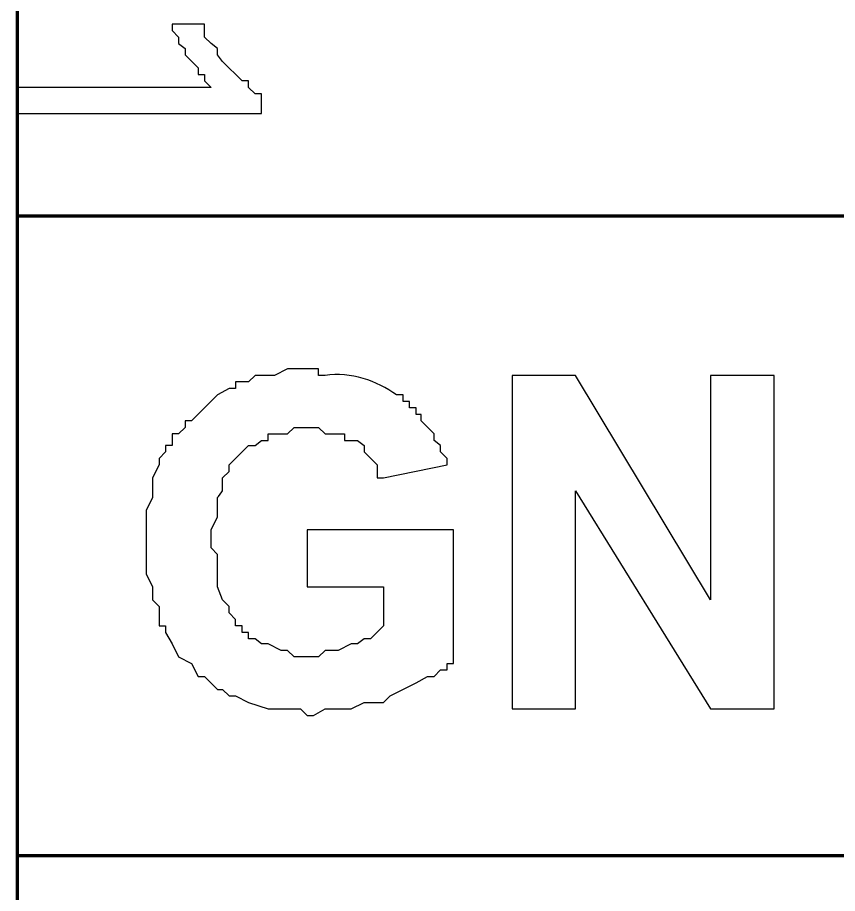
# Model space of a CAD drawing. Header units: millimetres. Extents: x -109 to -14.2, y -107.5 to -24.7.
# Drawn here: x -46.609 to -43.356, y -48.482 to -45.007 of the extents above; entities that cross this region are included whole.
import ezdxf

# ---------------------------------------------------------------- set-up
doc = ezdxf.new("R2010")
doc.units = ezdxf.units.MM
doc.header["$MEASUREMENT"] = 0
doc.layers.add('layer 1', color=7, linetype='Continuous')

msp = doc.modelspace()

# ---------------------------------------------------------------- linework, layer by layer
at = {"layer": 'layer 1', "color": 0, "lineweight": 80}
for points in [[(-46.6086, -91.5042), (-46.6086, -91.5042), (-46.6086, -40.7152), (-46.6086, -40.7152)], [(-46.6086, -45.7941), (-46.6086, -45.7941), (-37.9674, -45.7941), (-37.9674, -45.7941)], [(-46.6086, -48.3304), (-46.6086, -48.3304), (-37.9674, -48.3304), (-37.9674, -48.3304)]]:
    msp.add_open_spline(points, degree=3, dxfattribs=at)
at = {"layer": 'layer 1', "color": 0}
for points, knots in [([(-46.6086, -45.3876), (-46.6086, -45.3876), (-46.6086, -45.2843), (-46.6086, -45.2843), (-46.6086, -45.2843), (-46.6086, -45.2843), (-45.8406, -45.2843), (-45.8406, -45.2843), (-45.8406, -45.2843), (-45.8406, -45.2843), (-45.8664, -45.2585), (-45.8664, -45.2585), (-45.8664, -45.2585), (-45.8664, -45.2585), (-45.8664, -45.2327), (-45.8664, -45.2327), (-45.8664, -45.2327), (-45.8664, -45.2327), (-45.8922, -45.2327), (-45.8922, -45.2327), (-45.8922, -45.2327), (-45.8922, -45.2327), (-45.8922, -45.2069), (-45.8922, -45.2069), (-45.8922, -45.2069), (-45.8922, -45.2069), (-45.9439, -45.1552), (-45.9439, -45.1552), (-45.9439, -45.1552), (-45.9439, -45.1552), (-45.9439, -45.1294), (-45.9439, -45.1294), (-45.9439, -45.1294), (-45.9439, -45.1294), (-45.9697, -45.1101), (-45.9697, -45.1101), (-45.9697, -45.1101), (-45.9697, -45.1101), (-45.9697, -45.0842), (-45.9697, -45.0842), (-45.9697, -45.0842), (-45.9697, -45.0842), (-45.9955, -45.0584), (-45.9955, -45.0584), (-45.9955, -45.0584), (-45.9955, -45.0584), (-45.9955, -45.0326), (-45.9955, -45.0326), (-45.9955, -45.0326), (-45.9955, -45.0326), (-45.8664, -45.0326), (-45.8664, -45.0326), (-45.8664, -45.0326), (-45.8664, -45.0326), (-45.8664, -45.0842), (-45.8664, -45.0842), (-45.8664, -45.0842), (-45.8664, -45.0842), (-45.8406, -45.1101), (-45.8406, -45.1101), (-45.8406, -45.1101), (-45.8406, -45.1101), (-45.8148, -45.1294), (-45.8148, -45.1294), (-45.8148, -45.1294), (-45.8148, -45.1294), (-45.8148, -45.1552), (-45.8148, -45.1552), (-45.8148, -45.1552), (-45.8148, -45.1552), (-45.7954, -45.181), (-45.7954, -45.181), (-45.7954, -45.181), (-45.7954, -45.181), (-45.718, -45.2585), (-45.718, -45.2585), (-45.718, -45.2585), (-45.718, -45.2585), (-45.6922, -45.2585), (-45.6922, -45.2585), (-45.6922, -45.2585), (-45.6922, -45.2585), (-45.6922, -45.2843), (-45.6922, -45.2843), (-45.6922, -45.2843), (-45.6922, -45.2843), (-45.6664, -45.3101), (-45.6664, -45.3101), (-45.6664, -45.3101), (-45.6664, -45.3101), (-45.6406, -45.3101), (-45.6406, -45.3101), (-45.6406, -45.3101), (-45.6406, -45.3101), (-45.6406, -45.3876), (-45.6406, -45.3876), (-45.6406, -45.3876), (-45.6406, -45.3876), (-46.6086, -45.3876), (-46.6086, -45.3876)], [0, 0, 0, 0, 0.038462, 0.038462, 0.038462, 0.038462, 0.076923, 0.076923, 0.076923, 0.076923, 0.115385, 0.115385, 0.115385, 0.115385, 0.153846, 0.153846, 0.153846, 0.153846, 0.192308, 0.192308, 0.192308, 0.192308, 0.230769, 0.230769, 0.230769, 0.230769, 0.269231, 0.269231, 0.269231, 0.269231, 0.307692, 0.307692, 0.307692, 0.307692, 0.346154, 0.346154, 0.346154, 0.346154, 0.384615, 0.384615, 0.384615, 0.384615, 0.423077, 0.423077, 0.423077, 0.423077, 0.461538, 0.461538, 0.461538, 0.461538, 0.5, 0.5, 0.5, 0.5, 0.538462, 0.538462, 0.538462, 0.538462, 0.576923, 0.576923, 0.576923, 0.576923, 0.615385, 0.615385, 0.615385, 0.615385, 0.653846, 0.653846, 0.653846, 0.653846, 0.692308, 0.692308, 0.692308, 0.692308, 0.730769, 0.730769, 0.730769, 0.730769, 0.769231, 0.769231, 0.769231, 0.769231, 0.807692, 0.807692, 0.807692, 0.807692, 0.846154, 0.846154, 0.846154, 0.846154, 0.884615, 0.884615, 0.884615, 0.884615, 0.923077, 0.923077, 0.923077, 0.923077, 1, 1, 1, 1]), ([(-46.6086, -45.7941), (-46.6086, -45.7941), (-46.6086, -48.3304), (-46.6086, -48.3304), (-46.6086, -48.3304), (-46.6086, -48.3304), (-37.7157, -48.3304), (-37.7157, -48.3304), (-37.7157, -48.3304), (-37.7157, -48.3304), (-37.7157, -45.7941), (-37.7157, -45.7941), (-37.7157, -45.7941), (-37.7157, -45.7941), (-46.6086, -45.7941), (-46.6086, -45.7941)], [0, 0, 0, 0, 0.2, 0.2, 0.2, 0.2, 0.4, 0.4, 0.4, 0.4, 0.6, 0.6, 0.6, 0.6, 1, 1, 1, 1]), ([(-45.4599, -47.2655), (-45.4599, -47.2655), (-45.4599, -47.0396), (-45.4599, -47.0396), (-45.4599, -47.0396), (-45.4599, -47.0396), (-44.8791, -47.0396), (-44.8791, -47.0396), (-44.8791, -47.0396), (-44.8791, -47.0396), (-44.8791, -47.5688), (-44.8791, -47.5688), (-44.8791, -47.5688), (-44.8791, -47.5688), (-44.9049, -47.5688), (-44.9049, -47.5688), (-44.9049, -47.5688), (-44.9049, -47.5688), (-44.9049, -47.5947), (-44.9049, -47.5947), (-44.9049, -47.5947), (-44.9049, -47.5947), (-44.9307, -47.5947), (-44.9307, -47.5947), (-44.9307, -47.5947), (-44.9307, -47.5947), (-44.9565, -47.6204), (-44.9565, -47.6204), (-44.9565, -47.6204), (-44.9565, -47.6204), (-44.9823, -47.6204), (-44.9823, -47.6204), (-44.9823, -47.6204), (-44.9823, -47.6204), (-45.0275, -47.6463), (-45.0275, -47.6463), (-45.0275, -47.6463), (-45.0275, -47.6463), (-45.1307, -47.6979), (-45.1307, -47.6979), (-45.1307, -47.6979), (-45.1307, -47.6979), (-45.1565, -47.7237), (-45.1565, -47.7237), (-45.1565, -47.7237), (-45.1565, -47.7237), (-45.234, -47.7237), (-45.234, -47.7237), (-45.234, -47.7237), (-45.234, -47.7237), (-45.2856, -47.7495), (-45.2856, -47.7495), (-45.2856, -47.7495), (-45.2856, -47.7495), (-45.3889, -47.7495), (-45.3889, -47.7495), (-45.3889, -47.7495), (-45.3889, -47.7495), (-45.4341, -47.7753), (-45.4341, -47.7753), (-45.4341, -47.7753), (-45.4341, -47.7753), (-45.4599, -47.7753), (-45.4599, -47.7753), (-45.4599, -47.7753), (-45.4599, -47.7753), (-45.4857, -47.7495), (-45.4857, -47.7495), (-45.4857, -47.7495), (-45.4857, -47.7495), (-45.6148, -47.7495), (-45.6148, -47.7495), (-45.6148, -47.7495), (-45.6148, -47.7495), (-45.6922, -47.7237), (-45.6922, -47.7237), (-45.6922, -47.7237), (-45.6922, -47.7237), (-45.7438, -47.6979), (-45.7438, -47.6979), (-45.7438, -47.6979), (-45.7438, -47.6979), (-45.7696, -47.6979), (-45.7696, -47.6979), (-45.7696, -47.6979), (-45.7696, -47.6979), (-45.7954, -47.6721), (-45.7954, -47.6721), (-45.7954, -47.6721), (-45.7954, -47.6721), (-45.8148, -47.6721), (-45.8148, -47.6721), (-45.8148, -47.6721), (-45.8148, -47.6721), (-45.8664, -47.6204), (-45.8664, -47.6204), (-45.8664, -47.6204), (-45.8664, -47.6204), (-45.8922, -47.6204), (-45.8922, -47.6204), (-45.8922, -47.6204), (-45.8922, -47.6204), (-45.9181, -47.5688), (-45.9181, -47.5688), (-45.9181, -47.5688), (-45.9181, -47.5688), (-45.9697, -47.543), (-45.9697, -47.543), (-45.9697, -47.543), (-45.9697, -47.543), (-45.9955, -47.4914), (-45.9955, -47.4914), (-45.9955, -47.4914), (-45.9955, -47.4914), (-46.0213, -47.4462), (-46.0213, -47.4462), (-46.0213, -47.4462), (-46.0213, -47.4462), (-46.0213, -47.4204), (-46.0213, -47.4204), (-46.0213, -47.4204), (-46.0213, -47.4204), (-46.0471, -47.4204), (-46.0471, -47.4204), (-46.0471, -47.4204), (-46.0471, -47.4204), (-46.0471, -47.343), (-46.0471, -47.343), (-46.0471, -47.343), (-46.0471, -47.343), (-46.0729, -47.3171), (-46.0729, -47.3171), (-46.0729, -47.3171), (-46.0729, -47.3171), (-46.0729, -47.2655), (-46.0729, -47.2655), (-46.0729, -47.2655), (-46.0729, -47.2655), (-46.0988, -47.2139), (-46.0988, -47.2139), (-46.0988, -47.2139), (-46.0988, -47.2139), (-46.0988, -46.9622), (-46.0988, -46.9622), (-46.0988, -46.9622), (-46.0988, -46.9622), (-46.0729, -46.9106), (-46.0729, -46.9106), (-46.0729, -46.9106), (-46.0729, -46.9106), (-46.0729, -46.8331), (-46.0729, -46.8331), (-46.0729, -46.8331), (-46.0729, -46.8331), (-46.0471, -46.7815), (-46.0471, -46.7815), (-46.0471, -46.7815), (-46.0471, -46.7815), (-46.0471, -46.7557), (-46.0471, -46.7557), (-46.0471, -46.7557), (-46.0471, -46.7557), (-46.0213, -46.7299), (-46.0213, -46.7299), (-46.0213, -46.7299), (-46.0213, -46.7299), (-46.0213, -46.7041), (-46.0213, -46.7041), (-46.0213, -46.7041), (-46.0213, -46.7041), (-45.9955, -46.7041), (-45.9955, -46.7041), (-45.9955, -46.7041), (-45.9955, -46.7041), (-45.9955, -46.6589), (-45.9955, -46.6589), (-45.9955, -46.6589), (-45.9955, -46.6589), (-45.9697, -46.6589), (-45.9697, -46.6589), (-45.9697, -46.6589), (-45.9697, -46.6589), (-45.9439, -46.6331), (-45.9439, -46.6331), (-45.9439, -46.6331), (-45.9439, -46.6331), (-45.9439, -46.6073), (-45.9439, -46.6073), (-45.9439, -46.6073), (-45.9439, -46.6073), (-45.9181, -46.6073), (-45.9181, -46.6073), (-45.9181, -46.6073), (-45.9181, -46.6073), (-45.8148, -46.504), (-45.8148, -46.504), (-45.8148, -46.504), (-45.8148, -46.504), (-45.7696, -46.4782), (-45.7696, -46.4782), (-45.7696, -46.4782), (-45.7696, -46.4782), (-45.7438, -46.4782), (-45.7438, -46.4782), (-45.7438, -46.4782), (-45.7438, -46.4782), (-45.7438, -46.4524), (-45.7438, -46.4524), (-45.7438, -46.4524), (-45.7438, -46.4524), (-45.6922, -46.4524), (-45.6922, -46.4524), (-45.6922, -46.4524), (-45.6922, -46.4524), (-45.6664, -46.4266), (-45.6664, -46.4266), (-45.6664, -46.4266), (-45.6664, -46.4266), (-45.5889, -46.4266), (-45.5889, -46.4266), (-45.5889, -46.4266), (-45.5889, -46.4266), (-45.5373, -46.4007), (-45.5373, -46.4007), (-45.5373, -46.4007), (-45.5373, -46.4007), (-45.4147, -46.4007), (-45.4147, -46.4007), (-45.4147, -46.4007), (-45.4147, -46.4007), (-45.4147, -46.4266), (-45.4147, -46.4266), (-45.4147, -46.4266), (-45.4147, -46.4266), (-45.3889, -46.4266), (-45.3889, -46.4266), (-45.3889, -46.4266), (-45.2852, -46.4116), (-45.1836, -46.4481), (-45.1049, -46.504), (-45.1049, -46.504), (-45.1049, -46.504), (-45.0791, -46.504), (-45.0791, -46.504), (-45.0791, -46.504), (-45.0791, -46.504), (-45.0791, -46.5298), (-45.0791, -46.5298), (-45.0791, -46.5298), (-45.0791, -46.5298), (-45.0533, -46.5298), (-45.0533, -46.5298), (-45.0533, -46.5298), (-45.0533, -46.5298), (-45.0533, -46.5556), (-45.0533, -46.5556), (-45.0533, -46.5556), (-45.0533, -46.5556), (-45.0275, -46.5556), (-45.0275, -46.5556), (-45.0275, -46.5556), (-45.0275, -46.5556), (-45.0275, -46.5814), (-45.0275, -46.5814), (-45.0275, -46.5814), (-45.0275, -46.5814), (-45.0081, -46.5814), (-45.0081, -46.5814), (-45.0081, -46.5814), (-45.0081, -46.5814), (-45.0081, -46.6073), (-45.0081, -46.6073), (-45.0081, -46.6073), (-45.0081, -46.6073), (-44.9565, -46.6589), (-44.9565, -46.6589), (-44.9565, -46.6589), (-44.9565, -46.6589), (-44.9565, -46.6847), (-44.9565, -46.6847), (-44.9565, -46.6847), (-44.9565, -46.6847), (-44.9307, -46.7041), (-44.9307, -46.7041), (-44.9307, -46.7041), (-44.9307, -46.7041), (-44.9307, -46.7299), (-44.9307, -46.7299), (-44.9307, -46.7299), (-44.9307, -46.7299), (-44.9049, -46.7557), (-44.9049, -46.7557), (-44.9049, -46.7557), (-44.9049, -46.7557), (-44.9049, -46.7815), (-44.9049, -46.7815), (-44.9049, -46.7815), (-44.9049, -46.7815), (-45.1565, -46.8331), (-45.1565, -46.8331), (-45.1565, -46.8331), (-45.1565, -46.8331), (-45.1824, -46.8331), (-45.1824, -46.8331), (-45.1824, -46.8331), (-45.1824, -46.8331), (-45.1824, -46.7815), (-45.1824, -46.7815), (-45.1824, -46.7815), (-45.1824, -46.7815), (-45.234, -46.7299), (-45.234, -46.7299), (-45.234, -46.7299), (-45.234, -46.7299), (-45.234, -46.7041), (-45.234, -46.7041), (-45.234, -46.7041), (-45.234, -46.7041), (-45.2598, -46.6847), (-45.2598, -46.6847), (-45.2598, -46.6847), (-45.2598, -46.6847), (-45.3114, -46.6847), (-45.3114, -46.6847), (-45.3114, -46.6847), (-45.3114, -46.6847), (-45.3114, -46.6589), (-45.3114, -46.6589), (-45.3114, -46.6589), (-45.3114, -46.6589), (-45.3889, -46.6589), (-45.3889, -46.6589), (-45.3889, -46.6589), (-45.3889, -46.6589), (-45.4147, -46.6331), (-45.4147, -46.6331), (-45.4147, -46.6331), (-45.4147, -46.6331), (-45.5115, -46.6331), (-45.5115, -46.6331), (-45.5115, -46.6331), (-45.5115, -46.6331), (-45.5373, -46.6589), (-45.5373, -46.6589), (-45.5373, -46.6589), (-45.5373, -46.6589), (-45.6148, -46.6589), (-45.6148, -46.6589), (-45.6148, -46.6589), (-45.6148, -46.6589), (-45.6148, -46.6847), (-45.6148, -46.6847), (-45.6148, -46.6847), (-45.6148, -46.6847), (-45.6406, -46.6847), (-45.6406, -46.6847), (-45.6406, -46.6847), (-45.6406, -46.6847), (-45.6664, -46.7041), (-45.6664, -46.7041), (-45.6664, -46.7041), (-45.6664, -46.7041), (-45.6922, -46.7041), (-45.6922, -46.7041), (-45.6922, -46.7041), (-45.6922, -46.7041), (-45.7696, -46.7815), (-45.7696, -46.7815), (-45.7696, -46.7815), (-45.7696, -46.7815), (-45.7696, -46.8073), (-45.7696, -46.8073), (-45.7696, -46.8073), (-45.7696, -46.8073), (-45.7954, -46.8331), (-45.7954, -46.8331), (-45.7954, -46.8331), (-45.7954, -46.8331), (-45.7954, -46.8848), (-45.7954, -46.8848), (-45.7954, -46.8848), (-45.7954, -46.8848), (-45.8148, -46.9106), (-45.8148, -46.9106), (-45.8148, -46.9106), (-45.8148, -46.9106), (-45.8148, -46.988), (-45.8148, -46.988), (-45.8148, -46.988), (-45.8148, -46.988), (-45.8406, -47.0396), (-45.8406, -47.0396), (-45.8406, -47.0396), (-45.8406, -47.0396), (-45.8406, -47.1106), (-45.8406, -47.1106), (-45.8406, -47.1106), (-45.8406, -47.1106), (-45.8148, -47.1364), (-45.8148, -47.1364), (-45.8148, -47.1364), (-45.8148, -47.1364), (-45.8148, -47.2655), (-45.8148, -47.2655), (-45.8148, -47.2655), (-45.8148, -47.2655), (-45.7954, -47.3171), (-45.7954, -47.3171), (-45.7954, -47.3171), (-45.7954, -47.3171), (-45.7696, -47.343), (-45.7696, -47.343), (-45.7696, -47.343), (-45.7696, -47.343), (-45.7696, -47.3688), (-45.7696, -47.3688), (-45.7696, -47.3688), (-45.7696, -47.3688), (-45.7438, -47.3946), (-45.7438, -47.3946), (-45.7438, -47.3946), (-45.7438, -47.3946), (-45.7438, -47.4204), (-45.7438, -47.4204), (-45.7438, -47.4204), (-45.7438, -47.4204), (-45.718, -47.4204), (-45.718, -47.4204), (-45.718, -47.4204), (-45.718, -47.4204), (-45.718, -47.4462), (-45.718, -47.4462), (-45.718, -47.4462), (-45.718, -47.4462), (-45.6922, -47.4462), (-45.6922, -47.4462), (-45.6922, -47.4462), (-45.6922, -47.4462), (-45.6922, -47.472), (-45.6922, -47.472), (-45.6922, -47.472), (-45.6922, -47.472), (-45.6664, -47.472), (-45.6664, -47.472), (-45.6664, -47.472), (-45.6664, -47.472), (-45.6406, -47.4914), (-45.6406, -47.4914), (-45.6406, -47.4914), (-45.6406, -47.4914), (-45.6148, -47.4914), (-45.6148, -47.4914), (-45.6148, -47.4914), (-45.6148, -47.4914), (-45.5631, -47.5172), (-45.5631, -47.5172), (-45.5631, -47.5172), (-45.5631, -47.5172), (-45.5373, -47.5172), (-45.5373, -47.5172), (-45.5373, -47.5172), (-45.5373, -47.5172), (-45.5115, -47.543), (-45.5115, -47.543), (-45.5115, -47.543), (-45.5115, -47.543), (-45.4147, -47.543), (-45.4147, -47.543), (-45.4147, -47.543), (-45.4147, -47.543), (-45.3889, -47.5172), (-45.3889, -47.5172), (-45.3889, -47.5172), (-45.3889, -47.5172), (-45.3373, -47.5172), (-45.3373, -47.5172), (-45.3373, -47.5172), (-45.3373, -47.5172), (-45.2856, -47.4914), (-45.2856, -47.4914), (-45.2856, -47.4914), (-45.2856, -47.4914), (-45.2598, -47.4914), (-45.2598, -47.4914), (-45.2598, -47.4914), (-45.2598, -47.4914), (-45.234, -47.472), (-45.234, -47.472), (-45.234, -47.472), (-45.234, -47.472), (-45.2082, -47.472), (-45.2082, -47.472), (-45.2082, -47.472), (-45.2082, -47.472), (-45.1565, -47.4204), (-45.1565, -47.4204), (-45.1565, -47.4204), (-45.1565, -47.4204), (-45.1565, -47.2655), (-45.1565, -47.2655), (-45.1565, -47.2655), (-45.1565, -47.2655), (-45.4599, -47.2655), (-45.4599, -47.2655)], [0, 0, 0, 0, 0.007874, 0.007874, 0.007874, 0.007874, 0.015748, 0.015748, 0.015748, 0.015748, 0.023622, 0.023622, 0.023622, 0.023622, 0.031496, 0.031496, 0.031496, 0.031496, 0.03937, 0.03937, 0.03937, 0.03937, 0.047244, 0.047244, 0.047244, 0.047244, 0.055118, 0.055118, 0.055118, 0.055118, 0.062992, 0.062992, 0.062992, 0.062992, 0.070866, 0.070866, 0.070866, 0.070866, 0.07874, 0.07874, 0.07874, 0.07874, 0.086614, 0.086614, 0.086614, 0.086614, 0.094488, 0.094488, 0.094488, 0.094488, 0.102362, 0.102362, 0.102362, 0.102362, 0.110236, 0.110236, 0.110236, 0.110236, 0.11811, 0.11811, 0.11811, 0.11811, 0.125984, 0.125984, 0.125984, 0.125984, 0.133858, 0.133858, 0.133858, 0.133858, 0.141732, 0.141732, 0.141732, 0.141732, 0.149606, 0.149606, 0.149606, 0.149606, 0.15748, 0.15748, 0.15748, 0.15748, 0.165354, 0.165354, 0.165354, 0.165354, 0.173228, 0.173228, 0.173228, 0.173228, 0.181102, 0.181102, 0.181102, 0.181102, 0.188976, 0.188976, 0.188976, 0.188976, 0.19685, 0.19685, 0.19685, 0.19685, 0.204724, 0.204724, 0.204724, 0.204724, 0.212598, 0.212598, 0.212598, 0.212598, 0.220472, 0.220472, 0.220472, 0.220472, 0.228346, 0.228346, 0.228346, 0.228346, 0.23622, 0.23622, 0.23622, 0.23622, 0.244094, 0.244094, 0.244094, 0.244094, 0.251969, 0.251969, 0.251969, 0.251969, 0.259843, 0.259843, 0.259843, 0.259843, 0.267717, 0.267717, 0.267717, 0.267717, 0.275591, 0.275591, 0.275591, 0.275591, 0.283465, 0.283465, 0.283465, 0.283465, 0.291339, 0.291339, 0.291339, 0.291339, 0.299213, 0.299213, 0.299213, 0.299213, 0.307087, 0.307087, 0.307087, 0.307087, 0.314961, 0.314961, 0.314961, 0.314961, 0.322835, 0.322835, 0.322835, 0.322835, 0.330709, 0.330709, 0.330709, 0.330709, 0.338583, 0.338583, 0.338583, 0.338583, 0.346457, 0.346457, 0.346457, 0.346457, 0.354331, 0.354331, 0.354331, 0.354331, 0.362205, 0.362205, 0.362205, 0.362205, 0.370079, 0.370079, 0.370079, 0.370079, 0.377953, 0.377953, 0.377953, 0.377953, 0.385827, 0.385827, 0.385827, 0.385827, 0.393701, 0.393701, 0.393701, 0.393701, 0.401575, 0.401575, 0.401575, 0.401575, 0.409449, 0.409449, 0.409449, 0.409449, 0.417323, 0.417323, 0.417323, 0.417323, 0.425197, 0.425197, 0.425197, 0.425197, 0.433071, 0.433071, 0.433071, 0.433071, 0.440945, 0.440945, 0.440945, 0.440945, 0.448819, 0.448819, 0.448819, 0.448819, 0.456693, 0.456693, 0.456693, 0.456693, 0.464567, 0.464567, 0.464567, 0.464567, 0.472441, 0.472441, 0.472441, 0.472441, 0.480315, 0.480315, 0.480315, 0.480315, 0.488189, 0.488189, 0.488189, 0.488189, 0.496063, 0.496063, 0.496063, 0.496063, 0.503937, 0.503937, 0.503937, 0.503937, 0.511811, 0.511811, 0.511811, 0.511811, 0.519685, 0.519685, 0.519685, 0.519685, 0.527559, 0.527559, 0.527559, 0.527559, 0.535433, 0.535433, 0.535433, 0.535433, 0.543307, 0.543307, 0.543307, 0.543307, 0.551181, 0.551181, 0.551181, 0.551181, 0.559055, 0.559055, 0.559055, 0.559055, 0.566929, 0.566929, 0.566929, 0.566929, 0.574803, 0.574803, 0.574803, 0.574803, 0.582677, 0.582677, 0.582677, 0.582677, 0.590551, 0.590551, 0.590551, 0.590551, 0.598425, 0.598425, 0.598425, 0.598425, 0.606299, 0.606299, 0.606299, 0.606299, 0.614173, 0.614173, 0.614173, 0.614173, 0.622047, 0.622047, 0.622047, 0.622047, 0.629921, 0.629921, 0.629921, 0.629921, 0.637795, 0.637795, 0.637795, 0.637795, 0.645669, 0.645669, 0.645669, 0.645669, 0.653543, 0.653543, 0.653543, 0.653543, 0.661417, 0.661417, 0.661417, 0.661417, 0.669291, 0.669291, 0.669291, 0.669291, 0.677165, 0.677165, 0.677165, 0.677165, 0.685039, 0.685039, 0.685039, 0.685039, 0.692913, 0.692913, 0.692913, 0.692913, 0.700787, 0.700787, 0.700787, 0.700787, 0.708661, 0.708661, 0.708661, 0.708661, 0.716535, 0.716535, 0.716535, 0.716535, 0.724409, 0.724409, 0.724409, 0.724409, 0.732283, 0.732283, 0.732283, 0.732283, 0.740157, 0.740157, 0.740157, 0.740157, 0.748031, 0.748031, 0.748031, 0.748032, 0.755906, 0.755906, 0.755906, 0.755906, 0.76378, 0.76378, 0.76378, 0.76378, 0.771654, 0.771654, 0.771654, 0.771654, 0.779528, 0.779528, 0.779528, 0.779528, 0.787402, 0.787402, 0.787402, 0.787402, 0.795276, 0.795276, 0.795276, 0.795276, 0.80315, 0.80315, 0.80315, 0.80315, 0.811024, 0.811024, 0.811024, 0.811024, 0.818898, 0.818898, 0.818898, 0.818898, 0.826772, 0.826772, 0.826772, 0.826772, 0.834646, 0.834646, 0.834646, 0.834646, 0.84252, 0.84252, 0.84252, 0.84252, 0.850394, 0.850394, 0.850394, 0.850394, 0.858268, 0.858268, 0.858268, 0.858268, 0.866142, 0.866142, 0.866142, 0.866142, 0.874016, 0.874016, 0.874016, 0.874016, 0.88189, 0.88189, 0.88189, 0.88189, 0.889764, 0.889764, 0.889764, 0.889764, 0.897638, 0.897638, 0.897638, 0.897638, 0.905512, 0.905512, 0.905512, 0.905512, 0.913386, 0.913386, 0.913386, 0.913386, 0.92126, 0.92126, 0.92126, 0.92126, 0.929134, 0.929134, 0.929134, 0.929134, 0.937008, 0.937008, 0.937008, 0.937008, 0.944882, 0.944882, 0.944882, 0.944882, 0.952756, 0.952756, 0.952756, 0.952756, 0.96063, 0.96063, 0.96063, 0.96063, 0.968504, 0.968504, 0.968504, 0.968504, 0.976378, 0.976378, 0.976378, 0.976378, 0.984252, 0.984252, 0.984252, 0.984252, 1, 1, 1, 1]), ([(-44.6467, -47.7495), (-44.6467, -47.7495), (-44.6467, -46.4266), (-44.6467, -46.4266), (-44.6467, -46.4266), (-44.6467, -46.4266), (-44.3951, -46.4266), (-44.3951, -46.4266), (-44.3951, -46.4266), (-44.3951, -46.4266), (-43.8594, -47.3171), (-43.8594, -47.3171), (-43.8594, -47.3171), (-43.8594, -47.3171), (-43.8594, -46.4266), (-43.8594, -46.4266), (-43.8594, -46.4266), (-43.8594, -46.4266), (-43.6077, -46.4266), (-43.6077, -46.4266), (-43.6077, -46.4266), (-43.6077, -46.4266), (-43.6077, -47.7495), (-43.6077, -47.7495), (-43.6077, -47.7495), (-43.6077, -47.7495), (-43.8594, -47.7495), (-43.8594, -47.7495), (-43.8594, -47.7495), (-43.8594, -47.7495), (-44.3951, -46.8848), (-44.3951, -46.8848), (-44.3951, -46.8848), (-44.3951, -46.8848), (-44.3951, -47.7495), (-44.3951, -47.7495), (-44.3951, -47.7495), (-44.3951, -47.7495), (-44.6467, -47.7495), (-44.6467, -47.7495)], [0, 0, 0, 0, 0.090909, 0.090909, 0.090909, 0.090909, 0.181818, 0.181818, 0.181818, 0.181818, 0.272727, 0.272727, 0.272727, 0.272727, 0.363636, 0.363636, 0.363636, 0.363636, 0.454545, 0.454545, 0.454545, 0.454545, 0.545455, 0.545455, 0.545455, 0.545455, 0.636364, 0.636364, 0.636364, 0.636364, 0.727273, 0.727273, 0.727273, 0.727273, 0.818182, 0.818182, 0.818182, 0.818182, 1, 1, 1, 1])]:
    msp.add_open_spline(points, degree=3, knots=knots, dxfattribs=at)

doc.saveas('drawing.dxf')
